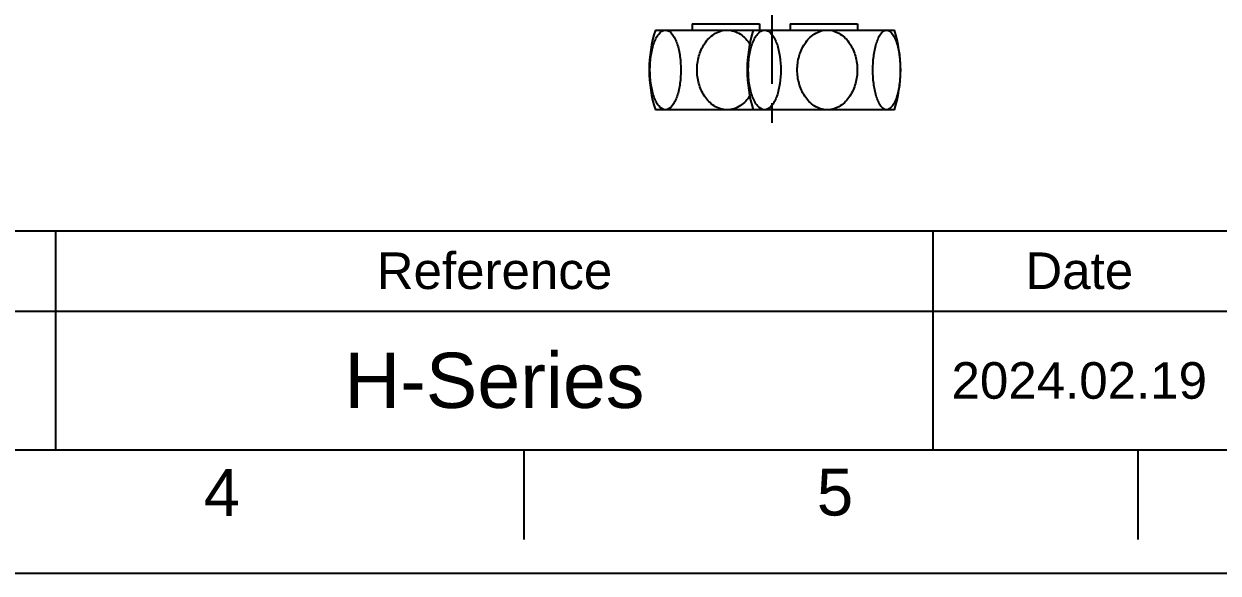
# Model space of a CAD drawing. Extents: x 10274 to 11115, y -16168 to -15573.
# Drawn here: x 10613.5 to 10808.2, y -16168 to -16078.5 of the extents above; entities that cross this region are included whole.
import ezdxf

# ---------------------------------------------------------------- set-up
doc = ezdxf.new("R2010")
doc.units = 0
doc.header["$MEASUREMENT"] = 0
doc.linetypes.add('CENTER2', pattern=[28.575, 19.05, -3.175, 3.175, -3.175])
doc.layers.get('0').update_dxf_attribs({"linetype": 'CONTINUOUS'})
for name, color, linetype in [('CENTER', 1, 'CENTER2'), ('FORM', 7, 'CONTINUOUS'), ('TEXT', 2, 'CONTINUOUS')]:
    doc.layers.add(name, color=color, linetype=linetype)
doc.styles.add('Arial Unicode MS', font='ARIALUNI.ttf')
doc.styles.get("Standard").update_dxf_attribs({"font": 'arial.ttf'})

msp = doc.modelspace()

# ---------------------------------------------------------------- linework, layer by layer
at = {"lineweight": -3}
for p, q in [((10722.457, -16078.497), (10733.457, -16078.497)), ((10722.457, -16078.497), (10722.457, -16079.497)), ((10733.457, -16078.497), (10733.457, -16079.497)), ((10738.433, -16078.497), (10738.433, -16079.497)), ((10738.434, -16078.497), (10749.433, -16078.497)), ((10749.433, -16078.497), (10749.433, -16079.497)), ((10716.457, -16079.497), (10755.433, -16079.497)), ((10755.433, -16092.497), (10716.457, -16092.497))]:
    msp.add_line(p, q, dxfattribs=at)
for centre, start, end in [((10737.082, -16085.997), 162.50768, 197.49232), ((10753.058, -16085.997), 162.50768, 197.49232), ((10734.808, -16085.997), 342.50768, 17.49232)]:
    msp.add_arc(centre, 21.625, start, end, dxfattribs=at)
for points, knots in [([(10715.576, -16085.997), (10715.576, -16085.256), (10715.673, -16083.814), (10716.039, -16082.089), (10716.529, -16080.88), (10717.03, -16080.012), (10717.675, -16079.497), (10718.099, -16079.497)], [0, 0, 0, 0, 0.3015187, 0.5854186, 0.7138061, 0.8277906, 1, 1, 1, 1]), ([(10718.099, -16079.497), (10718.522, -16079.497), (10719.168, -16080.012), (10719.668, -16080.88), (10720.158, -16082.089), (10720.524, -16083.814), (10720.621, -16085.256), (10720.621, -16085.997)], [0, 0, 0, 0, 0.172211, 0.2861847, 0.4145742, 0.6984897, 1, 1, 1, 1]), ([(10723.258, -16085.997), (10723.258, -16085.251), (10723.454, -16083.75), (10724.361, -16081.673), (10725.916, -16079.995), (10727.417, -16079.497), (10728.156, -16079.497)], [0, 0, 0, 0, 0.2509454, 0.5015723, 0.7515389, 1, 1, 1, 1]), ([(10728.156, -16079.497), (10728.913, -16079.497), (10730.451, -16080.02), (10731.495, -16081.188), (10731.903, -16081.832)], [0, 0, 0, 0, 0.4983804, 1, 1, 1, 1]), ([(10731.613, -16085.997), (10731.613, -16085.255), (10731.715, -16083.812), (10732.101, -16082.085), (10732.616, -16080.878), (10733.15, -16080), (10733.825, -16079.497), (10734.265, -16079.497)], [0, 0, 0, 0, 0.2985816, 0.5803955, 0.708471, 0.8229791, 1, 1, 1, 1]), ([(10734.265, -16079.497), (10734.705, -16079.497), (10735.38, -16080), (10735.915, -16080.878), (10736.429, -16082.085), (10736.816, -16083.812), (10736.918, -16085.255), (10736.918, -16085.997)], [0, 0, 0, 0, 0.177022, 0.2915199, 0.4195974, 0.7014265, 1, 1, 1, 1]), ([(10739.599, -16085.997), (10739.599, -16085.251), (10739.795, -16083.75), (10740.701, -16081.673), (10742.254, -16079.996), (10743.754, -16079.497), (10744.492, -16079.497)], [0, 0, 0, 0, 0.251037, 0.5017364, 0.7516787, 1, 1, 1, 1]), ([(10744.492, -16079.497), (10745.23, -16079.497), (10746.731, -16079.996), (10748.283, -16081.673), (10749.189, -16083.75), (10749.385, -16085.251), (10749.385, -16085.997)], [0, 0, 0, 0, 0.2483325, 0.4982706, 0.7489552, 1, 1, 1, 1]), ([(10751.92, -16085.997), (10751.92, -16085.256), (10752.006, -16083.818), (10752.328, -16082.098), (10752.765, -16080.884), (10753.194, -16080.04), (10753.771, -16079.497), (10754.16, -16079.497)], [0, 0, 0, 0, 0.3078508, 0.596308, 0.7254359, 0.8383723, 1, 1, 1, 1]), ([(10754.16, -16079.497), (10754.549, -16079.497), (10755.126, -16080.041), (10755.555, -16080.884), (10755.992, -16082.098), (10756.315, -16083.818), (10756.401, -16085.256), (10756.401, -16085.997)], [0, 0, 0, 0, 0.1616302, 0.2745546, 0.4036848, 0.692158, 1, 1, 1, 1]), ([(10718.099, -16092.497), (10717.675, -16092.497), (10717.03, -16091.982), (10716.529, -16091.115), (10716.039, -16089.905), (10715.673, -16088.18), (10715.576, -16086.739), (10715.576, -16085.997)], [0, 0, 0, 0, 0.172211, 0.2861847, 0.4145742, 0.6984897, 1, 1, 1, 1]), ([(10720.621, -16085.997), (10720.621, -16086.739), (10720.524, -16088.18), (10720.158, -16089.905), (10719.668, -16091.115), (10719.168, -16091.982), (10718.522, -16092.497), (10718.099, -16092.497)], [0, 0, 0, 0, 0.3015187, 0.5854186, 0.7138061, 0.8277906, 1, 1, 1, 1]), ([(10728.154, -16092.497), (10727.415, -16092.497), (10725.915, -16091.998), (10724.361, -16090.321), (10723.454, -16088.244), (10723.258, -16086.744), (10723.258, -16085.997)], [0, 0, 0, 0, 0.2484591, 0.4984221, 0.74906, 1, 1, 1, 1]), ([(10734.265, -16092.497), (10733.825, -16092.497), (10733.15, -16091.994), (10732.616, -16091.117), (10732.101, -16089.909), (10731.715, -16088.183), (10731.613, -16086.739), (10731.613, -16085.997)], [0, 0, 0, 0, 0.177022, 0.2915199, 0.4195974, 0.7014265, 1, 1, 1, 1]), ([(10736.918, -16085.997), (10736.918, -16086.739), (10736.816, -16088.183), (10736.429, -16089.909), (10735.915, -16091.117), (10735.381, -16091.994), (10734.705, -16092.497), (10734.265, -16092.497)], [0, 0, 0, 0, 0.2985816, 0.5803955, 0.708471, 0.8229791, 1, 1, 1, 1]), ([(10744.492, -16092.497), (10743.754, -16092.497), (10742.254, -16091.999), (10740.701, -16090.321), (10739.795, -16088.244), (10739.599, -16086.744), (10739.599, -16085.997)], [0, 0, 0, 0, 0.2483325, 0.4982706, 0.7489552, 1, 1, 1, 1]), ([(10749.385, -16085.997), (10749.385, -16086.744), (10749.189, -16088.244), (10748.283, -16090.322), (10746.73, -16091.999), (10745.23, -16092.497), (10744.492, -16092.497)], [0, 0, 0, 0, 0.251037, 0.5017364, 0.7516787, 1, 1, 1, 1]), ([(10754.16, -16092.497), (10753.771, -16092.497), (10753.194, -16091.954), (10752.765, -16091.11), (10752.328, -16089.897), (10752.006, -16088.176), (10751.92, -16086.738), (10751.92, -16085.997)], [0, 0, 0, 0, 0.1616302, 0.2745546, 0.4036848, 0.692158, 1, 1, 1, 1]), ([(10756.401, -16085.997), (10756.401, -16086.738), (10756.315, -16088.176), (10755.992, -16089.897), (10755.555, -16091.11), (10755.126, -16091.954), (10754.549, -16092.497), (10754.16, -16092.497)], [0, 0, 0, 0, 0.3078508, 0.596308, 0.7254359, 0.8383723, 1, 1, 1, 1]), ([(10731.902, -16090.163), (10731.494, -16090.807), (10730.45, -16091.975), (10728.912, -16092.498), (10728.154, -16092.497)], [0, 0, 0, 0, 0.5016226, 1, 1, 1, 1])]:
    msp.add_open_spline(points, degree=3, knots=knots, dxfattribs=at)
at = {"layer": 'CENTER'}
msp.add_line((10735.476, -15726.301), (10735.476, -16097.497), dxfattribs=at)
at = {"layer": 'FORM'}
for p, q in [((10450.652, -16112.202), (11095.467, -16112.202)), ((10618.709, -16147.959), (10618.709, -16112.202)), ((10761.736, -16147.959), (10761.736, -16112.202)), ((10761.736, -16147.959), (10761.736, -16112.202)), ((10761.736, -16147.959), (10761.736, -16112.202)), ((10394.633, -16125.313), (10952.439, -16125.313))]:
    msp.add_line(p, q, dxfattribs=at)
at = {"layer": 'FORM', "color": 7, "linetype": 'Continuous'}
for p, q in [((11095.467, -16147.959), (10294.514, -16147.959)), ((10694.991, -16147.959), (10694.991, -16162.512)), ((10795.11, -16147.959), (10795.11, -16162.512)), ((10274.49, -16167.983), (11115.49, -16167.983))]:
    msp.add_line(p, q, dxfattribs=at)

# ---------------------------------------------------------------- texts
at = {"layer": 'FORM', "char_height": 7.633, "attachment_point": 5}
for s, insert in [('4', (10645.784, -16154.84)), ('5', (10745.749, -16154.84))]:
    msp.add_mtext_dynamic_manual_height_columns(s, width=50.05954, gutter_width=12.515, heights=[0], dxfattribs=dict(at, insert=insert))
at = {"layer": 'TEXT', "char_height": 5.9595, "attachment_point": 5}
for s, width, insert in [('Reference', 143.0272, (10690.223, -16118.758)), ('Date', 47.67573, (10785.574, -16118.758))]:
    msp.add_mtext_dynamic_manual_height_columns(s, width=width, gutter_width=29.797, heights=[0], dxfattribs=dict(at, insert=insert))
at = {"layer": 'TEXT', "attachment_point": 5, "style": 'Arial Unicode MS'}
for s, width, insert, char_height in [('H-Series', 143.0272, (10690.223, -16136.636), 9), ('2024.02.19', 47.67573, (10785.574, -16136.636), 5.9595)]:
    msp.add_mtext_dynamic_manual_height_columns(s, width=width, gutter_width=29.797, heights=[0], dxfattribs=dict(at, insert=insert, char_height=char_height))

doc.saveas('drawing.dxf')
